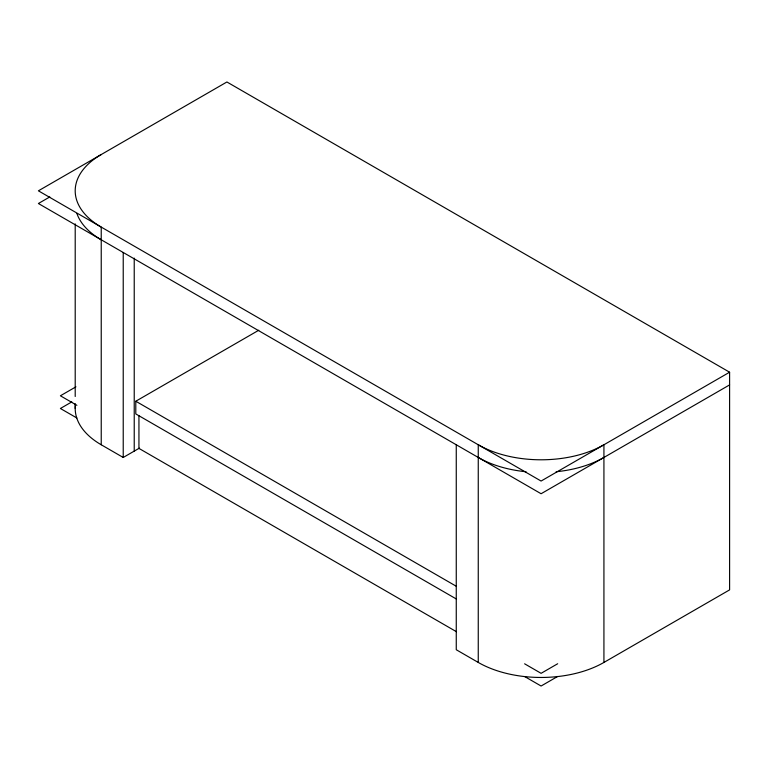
<?xml version="1.0" encoding="UTF-8"?>
<svg xmlns="http://www.w3.org/2000/svg" width="768" height="768" viewBox="0 0 768 768"><rect width="100%" height="100%" fill="white"/><g stroke="black" fill="none" stroke-linecap="round" stroke-linejoin="round"><path stroke-width="1.15" d="M49.795 196.934L38.4 203.51L541.094 493.738L729.6 384.902M75.946 386.813L60.394 395.789L76.877 405.312M71.798 401.904L60.394 408.49L76.877 418.003M456.384 599.021L135.792 413.933L135.792 401.232L258.778 330.23M75.485 404.467A88.867 51.302 0 0 0 101.232 444.768L123.226 457.469L139.411 448.128M729.6 372.211L541.094 481.046L38.4 190.819L226.906 81.984L729.6 372.211L729.6 589.882L603.926 662.438A88.867 51.302 0 0 1 478.253 662.438L456.259 649.738L456.259 444.768M557.683 663.744L541.094 673.325L524.611 663.802M557.683 676.445L541.094 686.016L524.611 676.502M135.792 401.232L456.384 586.32M456.413 631.69L138.941 448.397L138.941 415.632M603.926 662.438L603.926 444.768A88.867 51.302 0 0 1 478.253 444.768L478.253 662.438M134.227 258.125L134.227 451.114M123.226 252.49L123.226 457.469M101.232 444.768L101.232 227.098A88.867 51.302 0 0 1 101.232 154.541M75.206 223.891L75.206 396.499M75.206 403.699L75.206 408.49M101.232 239.789A88.867 51.302 0 0 1 76.915 213.523M603.926 457.459A88.867 51.302 0 0 1 556.138 471.744M526.042 471.744A88.867 51.302 0 0 1 478.253 457.459"/></g></svg>
